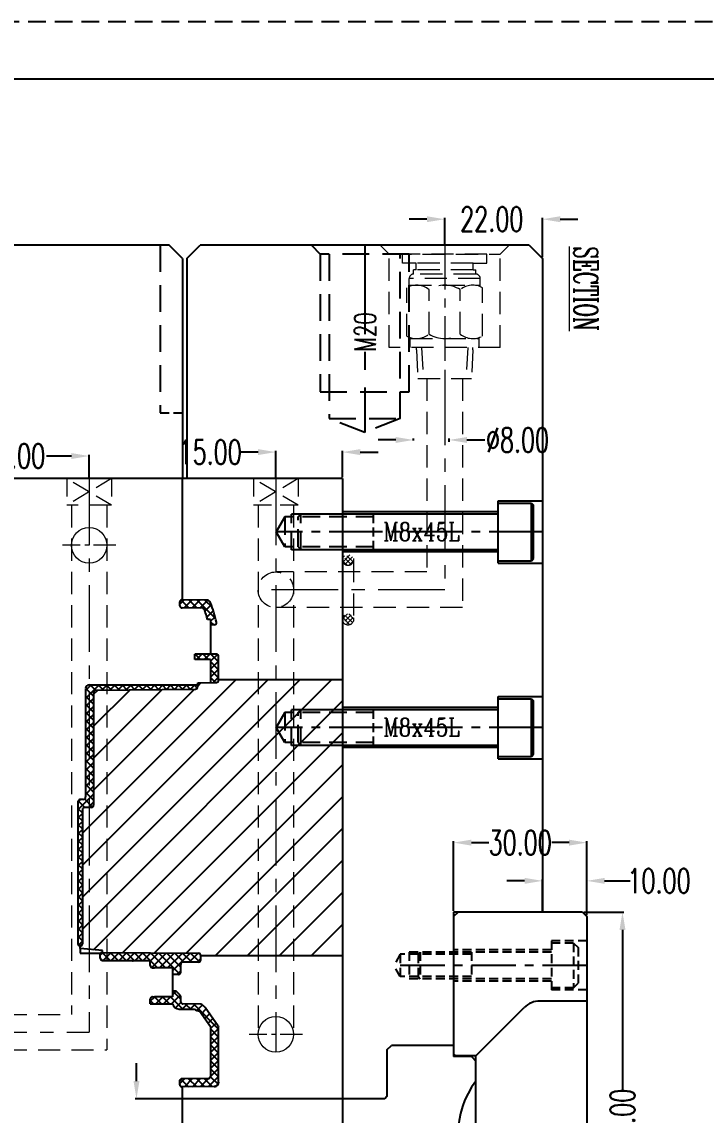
# Model space of a CAD drawing. Header units: millimetres. Extents: x 35888 to 37096, y -21952 to -21097.
# Drawn here: x 36124.8 to 36278.8, y -21343 to -21097.1 of the extents above; entities that cross this region are included whole.
import ezdxf

# ---------------------------------------------------------------- set-up
doc = ezdxf.new("R2010")
doc.units = ezdxf.units.MM
doc.header["$LTSCALE"] = 8
for name, pattern in [('CENTER', [2, 1.25, -0.25, 0.25, -0.25]), ('CENTER2', [1.125, 0.75, -0.125, 0.125, -0.125]), ('DASHED', [0.75, 0.5, -0.25]), ('HIDDEN', [0.375, 0.25, -0.125])]:
    doc.linetypes.add(name, pattern=pattern)
doc.layers.get('DEFPOINTS').update_dxf_attribs({"color": 6})
for name, color, linetype in [('A', 7, 'Continuous'), ('Cav-cor', 30, 'Continuous'), ('Layer3', 3, 'Continuous'), ('SCREW', 52, 'HIDDEN')]:
    doc.layers.add(name, color=color, linetype=linetype)
doc.layers.add('dim', color=3, linetype='Continuous', lineweight=15)
doc.layers.add('WR', color=122, linetype='HIDDEN', lineweight=18)
doc.styles.add('ROMANC', font='RomanC.ttf', dxfattribs={"width": 0.8, "height": 7})
doc.styles.get("Standard").update_dxf_attribs({"font": 'txt.shx', "width": 0.67, "bigfont": 'chineset.shx'})
doc.dimstyles.new('ISO-25', dxfattribs={"dimtxt": 5.5, "dimasz": 4, "dimexe": 0.3, "dimexo": 0.3, "dimtad": 0, "dimzin": 1, "dimdsep": 46, "dimtxsty": 'Standard', "dimcen": 0, "dimclrd": 3, "dimclre": 3, "dimclrt": 7, "dimazin": 0, "dimtfac": 1, "dimtofl": 0, "dimtmove": 0, "dimatfit": 0, "dimfxl": 0, "dimarcsym": 0})

# ---------------------------------------------------------------- blocks, each defined once
blk = doc.blocks.new('*D27216')
at = {"layer": 'DEFPOINTS', "color": 0}
for p in [(36250.96, -21297.37), (36250.96, -21397.37), (36259.97, -21397.37)]:
    blk.add_point(p, dxfattribs=at)
at = {"layer": 'dim', "color": 3, "lineweight": -2}
for p, q in [((36251.26, -21297.37), (36260.27, -21297.37)), ((36259.97, -21301.37), (36259.97, -21337.53)), ((36259.97, -21393.37), (36259.97, -21357.21)), ((36251.26, -21397.37), (36260.27, -21397.37))]:
    blk.add_line(p, q, dxfattribs=at)
at = {"layer": 'dim', "color": 3}
for points in [[(36260.64, -21301.37), (36259.3, -21301.37), (36259.97, -21297.37)], [(36259.3, -21393.37), (36260.64, -21393.37), (36259.97, -21397.37)]]:
    blk.add_solid(points, dxfattribs=at)
at = {"layer": 'dim', "color": 7, "insert": (36259.97, -21347.37), "char_height": 5.5, "attachment_point": 5, "rotation": 90}
blk.add_mtext('%%c100.00', dxfattribs=at)
blk = doc.blocks.new('*D27217')
at = {"layer": 'DEFPOINTS', "color": 0}
for p in [(36251.96, -21290.35), (36241.96, -21297.37), (36251.96, -21298.37)]:
    blk.add_point(p, dxfattribs=at)
at = {"layer": 'dim', "color": 3, "lineweight": -2}
for p, q in [((36237.96, -21290.35), (36233.96, -21290.35)), ((36241.96, -21297.07), (36241.96, -21290.05)), ((36251.96, -21298.07), (36251.96, -21290.05)), ((36255.96, -21290.35), (36261.73, -21290.35))]:
    blk.add_line(p, q, dxfattribs=at)
at = {"layer": 'dim', "color": 3}
for points in [[(36237.96, -21291.01), (36237.96, -21289.68), (36241.96, -21290.35)], [(36255.96, -21289.68), (36255.96, -21291.01), (36251.96, -21290.35)]]:
    blk.add_solid(points, dxfattribs=at)
at = {"layer": 'dim', "color": 7, "insert": (36268.19, -21290.35), "char_height": 5.5, "attachment_point": 5}
blk.add_mtext('10.00', dxfattribs=at)
blk = doc.blocks.new('*D27218')
at = {"layer": 'DEFPOINTS', "color": 0}
for p in [(36251.96, -21281.75), (36221.96, -21297.37), (36251.96, -21298.37)]:
    blk.add_point(p, dxfattribs=at)
at = {"layer": 'dim', "color": 3, "lineweight": -2}
for p, q in [((36221.96, -21297.07), (36221.96, -21281.45)), ((36225.96, -21281.75), (36229.89, -21281.75)), ((36247.96, -21281.75), (36244.04, -21281.75)), ((36251.96, -21298.07), (36251.96, -21281.45))]:
    blk.add_line(p, q, dxfattribs=at)
at = {"layer": 'dim', "color": 3}
for points in [[(36225.96, -21281.08), (36225.96, -21282.42), (36221.96, -21281.75)], [(36247.96, -21282.42), (36247.96, -21281.08), (36251.96, -21281.75)]]:
    blk.add_solid(points, dxfattribs=at)
at = {"layer": 'dim', "color": 7, "insert": (36236.96, -21281.75), "char_height": 5.5, "attachment_point": 5}
blk.add_mtext('30.00', dxfattribs=at)
blk = doc.blocks.new('*D27565')
at = {"layer": 'DEFPOINTS', "color": 0}
for p in [(36160.96, -21339.37), (36150.61, -21355.37), (36160.96, -21355.37)]:
    blk.add_point(p, dxfattribs=at)
at = {"layer": 'dim', "color": 3, "lineweight": -2}
for p, q in [((36150.61, -21335.37), (36150.61, -21331.37)), ((36160.66, -21339.37), (36150.31, -21339.37)), ((36160.66, -21355.37), (36150.31, -21355.37)), ((36150.61, -21359.37), (36150.61, -21363.37))]:
    blk.add_line(p, q, dxfattribs=at)
at = {"layer": 'dim', "color": 3}
for points in [[(36149.94, -21335.37), (36151.28, -21335.37), (36150.61, -21339.37)], [(36151.28, -21359.37), (36149.94, -21359.37), (36150.61, -21355.37)]]:
    blk.add_solid(points, dxfattribs=at)
at = {"layer": 'dim', "color": 7, "insert": (36150.61, -21371.98), "char_height": 5.5, "attachment_point": 5, "rotation": 90}
blk.add_mtext('%%c16.00', dxfattribs=at)
blk = doc.blocks.new('*X29274')
at = {"color": 0}
for p, q in [((-7.86, -0.44), (-6.25, 1.17)), ((-6.25, -1.17), (-7.86, 0.44)), ((-5.66, -0.71), (-7.4, 1.03)), ((-7.4, -1.03), (-5.66, 0.71)), ((-5.45, 0.15), (-6.54, 1.24)), ((5.45, 0.15), (6.54, 1.24)), ((5.66, -0.71), (7.4, 1.03)), ((7.4, -1.03), (5.66, 0.71)), ((7.86, -0.44), (6.25, 1.17)), ((6.25, -1.17), (7.86, 0.44)), ((-6.54, -1.24), (-5.45, -0.15)), ((6.54, -1.24), (5.45, -0.15))]:
    blk.add_line(p, q, dxfattribs=at)
blk = doc.blocks.new('*D29470')
at = {"layer": 'DEFPOINTS', "color": 0}
for p in [(36181.96, -21193.91), (36181.96, -21199.87), (36196.96, -21199.87)]:
    blk.add_point(p, dxfattribs=at)
at = {"layer": 'dim', "color": 3, "lineweight": -2}
for p, q in [((36181.96, -21199.57), (36181.96, -21193.61)), ((36196.96, -21199.57), (36196.96, -21193.61)), ((36177.96, -21193.91), (36173.96, -21193.91)), ((36200.96, -21193.91), (36204.96, -21193.91))]:
    blk.add_line(p, q, dxfattribs=at)
at = {"layer": 'dim', "color": 3}
for points in [[(36177.96, -21194.58), (36177.96, -21193.24), (36181.96, -21193.91)], [(36200.96, -21193.24), (36200.96, -21194.58), (36196.96, -21193.91)]]:
    blk.add_solid(points, dxfattribs=at)
at = {"layer": 'dim', "color": 7, "insert": (36167.2, -21193.91), "char_height": 5.5, "attachment_point": 5}
blk.add_mtext('15.00', dxfattribs=at)
blk = doc.blocks.new('*D29472')
at = {"layer": 'DEFPOINTS', "color": 0}
for p in [(36220.96, -21191.18), (36212.96, -21191.62), (36220.96, -21191.89)]:
    blk.add_point(p, dxfattribs=at)
at = {"layer": 'dim', "color": 3, "lineweight": -2}
for p, q in [((36208.96, -21191.18), (36204.96, -21191.18)), ((36212.96, -21191.32), (36212.96, -21190.88)), ((36220.96, -21191.59), (36220.96, -21190.88)), ((36224.96, -21191.18), (36228.96, -21191.18))]:
    blk.add_line(p, q, dxfattribs=at)
at = {"layer": 'dim', "color": 3}
for points in [[(36208.96, -21191.85), (36208.96, -21190.52), (36212.96, -21191.18)], [(36224.96, -21190.52), (36224.96, -21191.85), (36220.96, -21191.18)]]:
    blk.add_solid(points, dxfattribs=at)
at = {"layer": 'dim', "color": 7, "insert": (36236.35, -21191.18), "char_height": 5.5, "attachment_point": 5}
blk.add_mtext('%%c8.00', dxfattribs=at)
blk = doc.blocks.new('*D29475')
at = {"layer": 'DEFPOINTS', "color": 0}
for p in [(36241.96, -21141.53), (36219.96, -21147.37), (36241.96, -21150.37)]:
    blk.add_point(p, dxfattribs=at)
at = {"layer": 'dim', "color": 3, "lineweight": -2}
for p, q in [((36215.96, -21141.53), (36211.96, -21141.53)), ((36219.96, -21147.07), (36219.96, -21141.23)), ((36241.96, -21150.07), (36241.96, -21141.23)), ((36245.96, -21141.53), (36249.96, -21141.53))]:
    blk.add_line(p, q, dxfattribs=at)
at = {"layer": 'dim', "color": 3}
for points in [[(36215.96, -21142.2), (36215.96, -21140.86), (36219.96, -21141.53)], [(36245.96, -21140.86), (36245.96, -21142.2), (36241.96, -21141.53)]]:
    blk.add_solid(points, dxfattribs=at)
at = {"layer": 'dim', "color": 7, "insert": (36230.55, -21141.53), "char_height": 5.5, "attachment_point": 5}
blk.add_mtext('22.00', dxfattribs=at)
blk = doc.blocks.new('*D29491')
at = {"layer": 'DEFPOINTS', "color": 0}
for p in [(36139.96, -21194.79), (36105.96, -21199.87), (36139.96, -21199.87)]:
    blk.add_point(p, dxfattribs=at)
at = {"layer": 'dim', "color": 3, "lineweight": -2}
for p, q in [((36105.96, -21199.57), (36105.96, -21194.49)), ((36109.96, -21194.79), (36115.58, -21194.79)), ((36135.96, -21194.79), (36130.35, -21194.79)), ((36139.96, -21199.57), (36139.96, -21194.49))]:
    blk.add_line(p, q, dxfattribs=at)
at = {"layer": 'dim', "color": 3}
for points in [[(36109.96, -21194.13), (36109.96, -21195.46), (36105.96, -21194.79)], [(36135.96, -21195.46), (36135.96, -21194.13), (36139.96, -21194.79)]]:
    blk.add_solid(points, dxfattribs=at)
at = {"layer": 'dim', "color": 7, "insert": (36122.96, -21194.79), "char_height": 5.5, "attachment_point": 5}
blk.add_mtext('34.00', dxfattribs=at)
blk = doc.blocks.new('20160905.164151')
at = {"layer": 'WR', "linetype": 'HIDDEN', "ltscale": 2.5}
for p, q in [((-14.5, 0), (14.5, 0)), ((-12.5, -2), (-14.5, 0)), ((12.5, -2), (14.5, 0)), ((-12.5, -2), (12.5, -2)), ((-12.5, -23), (-12.5, -2)), ((9.5, -2), (-9.5, -2)), ((-9.5, -4.01), (-9.5, -2)), ((9.5, -4.01), (9.5, -2)), ((12.5, -23), (12.5, -2)), ((-6.4, -4.01), (-9.5, -4.01)), ((6.4, -4.01), (-6.4, -4.01)), ((-6.4, -5.51), (-6.4, -4.01)), ((6.4, -5.51), (6.4, -4.01)), ((6.4, -4.01), (9.5, -4.01)), ((-6.4, -5.51), (-7, -5.51)), ((-7, -6.51), (-7, -5.51)), ((-6.4, -5.51), (-7, -5.51)), ((7, -6.51), (-7, -6.51)), ((6.4, -5.51), (-6.4, -5.51)), ((6.4, -5.51), (7, -5.51)), ((6.4, -5.51), (7, -5.51)), ((7, -6.51), (7, -5.51)), ((-8.5, -20.43), (-8.5, -9.57)), ((8, -7.51), (-8, -7.51)), ((-8, -9.33), (-8, -7.51)), ((-8, -9), (8, -9)), ((8, -9.33), (8, -7.51)), ((8.5, -20.43), (8.5, -9.57)), ((-3.5, -20.01), (-3.5, -9.99)), ((3.5, -20.01), (3.5, -9.99)), ((-7.75, -23), (-7.75, -20.77)), ((-7.75, -21), (7.75, -21)), ((7.75, -23), (7.75, -20.77)), ((12.5, -23), (-12.5, -23)), ((-6.35, -23.56), (-6.35, -23)), ((-6.35, -23.56), (-6.01, -30)), ((-5.19, -23), (-4.82, -30)), ((5.19, -23), (4.82, -30)), ((6.35, -23.56), (6.01, -30)), ((6.35, -23.56), (6.35, -23)), ((-6.01, -30), (6.01, -30))]:
    blk.add_line(p, q, dxfattribs=at)
at = {"layer": 'WR', "linetype": 'CENTER'}
blk.add_line((0, 0), (0, -30), dxfattribs=at)
at = {"layer": 'WR', "linetype": 'HIDDEN', "ltscale": 2.5}
for centre, radius, start, end in [((-7, -7.51), 1, 90, 180), ((7, -7.51), 1, 0, 90), ((-6.32, -13.47), 4.47, 50.9817, 119.248), ((0, -15.66), 6.66, 58.3016, 121.6984), ((6.32, -13.47), 4.47, 60.752, 129.0183), ((-6.32, -16.53), 4.47, 240.752, 309.0183), ((0, -14.34), 6.66, 238.3016, 301.6984), ((6.32, -16.53), 4.47, 230.9817, 299.248)]:
    blk.add_arc(centre, radius, start, end, dxfattribs=at)

msp = doc.modelspace()

# ---------------------------------------------------------------- linework, layer by layer
at = {"linetype": 'Continuous'}
for p, q in [((36157.965, -21147.37), (36053.965, -21147.37)), ((36160.965, -21150.37), (36157.965, -21147.37)), ((36161.965, -21150.37), (36164.965, -21147.37)), ((36238.965, -21147.37), (36164.965, -21147.37)), ((36238.965, -21147.37), (36241.965, -21150.37)), ((36160.965, -21150.37), (36160.965, -21199.87)), ((36161.965, -21150.37), (36161.965, -21199.87)), ((36241.965, -21150.37), (36241.965, -21297.37)), ((36231.965, -21218.87), (36231.965, -21204.87)), ((36231.965, -21204.87), (36241.965, -21204.87)), ((36231.965, -21207.37), (36196.965, -21207.37)), ((36231.965, -21216.37), (36196.965, -21216.37)), ((36231.965, -21218.87), (36241.965, -21218.87)), ((36231.965, -21262.87), (36231.965, -21248.87)), ((36231.965, -21248.87), (36241.965, -21248.87)), ((36231.965, -21251.37), (36196.965, -21251.37)), ((36231.965, -21260.37), (36196.965, -21260.37)), ((36231.965, -21262.87), (36241.965, -21262.87)), ((36250.965, -21297.37), (36221.965, -21297.37)), ((36222.965, -21297.37), (36221.965, -21298.37)), ((36250.965, -21297.37), (36251.965, -21298.37)), ((36251.965, -21298.37), (36251.965, -21396.37)), ((36226.965, -21329.72), (36237.85, -21318.834)), ((36251.965, -21317.37), (36241.386, -21317.37)), ((36221.965, -21327.37), (36207.965, -21327.37)), ((36225.965, -21329.87), (36221.965, -21329.87)), ((36226.965, -21329.72), (36222.465, -21329.72)), ((36225.965, -21329.87), (36226.965, -21330.87)), ((36226.965, -21365.02), (36226.965, -21329.72)), ((36206.465, -21339.37), (36160.965, -21339.37))]:
    msp.add_line(p, q, dxfattribs=at)
at = {"color": 8, "linetype": 'HIDDEN', "ltscale": 3}
for p, q in [((36155.965, -21147.37), (36155.965, -21185.086)), ((36213.965, -21147.37), (36189.965, -21147.37)), ((36189.965, -21147.37), (36191.965, -21149.37)), ((36191.965, -21149.37), (36191.965, -21180.37)), ((36211.965, -21149.37), (36191.965, -21149.37)), ((36193.965, -21149.37), (36193.965, -21186.37)), ((36209.965, -21186.37), (36209.965, -21149.37)), ((36211.965, -21180.37), (36211.965, -21149.37)), ((36191.965, -21180.37), (36211.965, -21180.37)), ((36193.965, -21186.37), (36209.965, -21186.37)), ((36201.965, -21189.466), (36193.965, -21186.37)), ((36209.965, -21186.37), (36201.965, -21189.466))]:
    msp.add_line(p, q, dxfattribs=at)
at = {"color": 8, "linetype": 'CENTER', "ltscale": 2}
msp.add_line((36201.965, -21147.37), (36201.965, -21189.466), dxfattribs=at)
at = {"color": 8, "linetype": 'HIDDEN'}
msp.add_line((36155.965, -21185.086), (36160.965, -21185.086), dxfattribs=at)
for p, q in [((36221.965, -21297.37), (36221.965, -21329.87)), ((36206.965, -21328.37), (36207.965, -21327.37)), ((36206.965, -21328.37), (36206.965, -21338.87)), ((36222.465, -21329.72), (36221.965, -21329.22)), ((36206.965, -21338.87), (36206.465, -21339.37))]:
    msp.add_line(p, q)
at = {"linetype": 'HIDDEN'}
for p, q in [((36251.965, -21303.87), (36243.965, -21303.87)), ((36243.965, -21305.87), (36221.965, -21305.87)), ((36243.965, -21312.87), (36221.965, -21312.87)), ((36251.965, -21314.87), (36243.965, -21314.87))]:
    msp.add_line(p, q, dxfattribs=at)
at = {"linetype": 'Continuous'}
for centre, radius, start, end in [((36241.386, -21322.37), 5, 90, 135), ((36242.965, -21347.37), 20, 143.1301, 216.8699)]:
    msp.add_arc(centre, radius, start, end, dxfattribs=at)
at = {"layer": 'A', "linetype": 'DASHED'}
msp.add_line((37096.229, -21097.142), (35887.848, -21097.142), dxfattribs=at)
at = {"layer": 'A'}
msp.add_line((37083.322, -21110.049), (35900.755, -21110.049), dxfattribs=at)
at = {"layer": 'Cav-cor', "color": 1}
for p, q in [((36196.965, -21199.87), (36105.965, -21199.87)), ((36160.965, -21227.135), (36160.965, -21199.87)), ((36196.965, -21199.87), (36196.965, -21494.87)), ((36160.362, -21228.131), (36161.354, -21227.138)), ((36160.362, -21227.637), (36160.43, -21227.384)), ((36160.362, -21228.441), (36160.362, -21227.637)), ((36160.571, -21227.229), (36160.458, -21227.34)), ((36160.712, -21227.158), (36160.571, -21227.229)), ((36160.633, -21227.197), (36162.392, -21228.957)), ((36160.868, -21227.134), (36160.712, -21227.158)), ((36166.34, -21227.182), (36160.868, -21227.134)), ((36161.341, -21228.948), (36163.135, -21227.154)), ((36162.379, -21227.147), (36164.204, -21228.973)), ((36163.122, -21228.963), (36164.916, -21227.169)), ((36164.191, -21227.163), (36168.386, -21231.359)), ((36164.902, -21228.979), (36166.643, -21227.238)), ((36166.003, -21227.179), (36167.611, -21228.787)), ((36167.261, -21227.806), (36167.147, -21227.6)), ((36160.428, -21228.691), (36160.362, -21228.441)), ((36160.61, -21228.875), (36160.428, -21228.691)), ((36160.86, -21228.943), (36160.61, -21228.875)), ((36165.438, -21228.983), (36160.86, -21228.943)), ((36165.438, -21228.983), (36165.588, -21229.008)), ((36165.634, -21229.025), (36165.438, -21228.983)), ((36165.588, -21229.008), (36165.723, -21229.076)), ((36165.798, -21229.14), (36165.634, -21229.025)), ((36165.723, -21229.076), (36165.832, -21229.181)), ((36165.905, -21229.313), (36165.798, -21229.14)), ((36165.832, -21229.181), (36165.905, -21229.313)), ((36166.021, -21229.657), (36167.421, -21228.256)), ((36166.448, -21231.026), (36167.894, -21229.58)), ((36166.521, -21231.29), (36166.826, -21231.595)), ((36167.296, -21231.595), (36166.606, -21231.595)), ((36167.296, -21231.973), (36168.289, -21230.98)), ((36167.296, -21231.595), (36167.296, -21239.333)), ((36167.296, -21232.064), (36167.999, -21232.767)), ((36168.104, -21232.766), (36167.296, -21232.773)), ((36168.412, -21232.654), (36168.459, -21232.606)), ((36163.779, -21240.56), (36163.779, -21239.333)), ((36168.603, -21239.333), (36163.779, -21239.333)), ((36163.788, -21239.333), (36165.026, -21240.571)), ((36164.095, -21240.563), (36165.324, -21239.333)), ((36165.584, -21239.333), (36166.838, -21240.587)), ((36165.875, -21240.578), (36167.12, -21239.333)), ((36167.296, -21240.953), (36168.845, -21239.405)), ((36167.381, -21239.333), (36169.105, -21241.058)), ((36169.105, -21245.221), (36169.105, -21239.836)), ((36167.296, -21240.591), (36163.779, -21240.56)), ((36167.296, -21240.591), (36167.296, -21245.746)), ((36167.296, -21242.749), (36169.105, -21240.94)), ((36167.296, -21241.045), (36169.105, -21242.854)), ((36167.296, -21244.546), (36169.105, -21242.737)), ((36167.296, -21242.841), (36169.105, -21244.65)), ((36138.453, -21279.633), (36172.965, -21245.121)), ((36138.453, -21286.817), (36180.149, -21245.121)), ((36138.453, -21294.001), (36187.333, -21245.121)), ((36138.453, -21301.186), (36194.517, -21245.121)), ((36167.296, -21244.637), (36168.387, -21245.727)), ((36167.902, -21245.736), (36169.105, -21244.533)), ((36196.965, -21245.121), (36169.105, -21245.121)), ((36139.156, -21247.541), (36140.409, -21246.287)), ((36139.156, -21249.337), (36142.205, -21246.287)), ((36139.156, -21247.134), (36139.156, -21271.441)), ((36139.161, -21247.034), (36140.965, -21248.839)), ((36139.961, -21246.287), (36164.382, -21246.287)), ((36140.21, -21246.287), (36141.37, -21247.448)), ((36140.965, -21269.936), (36163.667, -21247.235)), ((36140.965, -21262.752), (36156.419, -21247.298)), ((36140.965, -21255.568), (36149.172, -21247.361)), ((36140.965, -21248.384), (36141.924, -21247.424)), ((36141.463, -21247.428), (36163.883, -21247.233)), ((36142.006, -21246.287), (36143.132, -21247.414)), ((36142.873, -21247.416), (36144.001, -21246.287)), ((36143.802, -21246.287), (36144.913, -21247.398)), ((36144.685, -21247.4), (36145.798, -21246.287)), ((36145.598, -21246.287), (36146.693, -21247.383)), ((36146.497, -21247.385), (36147.594, -21246.287)), ((36147.394, -21246.287), (36148.474, -21247.367)), ((36148.308, -21247.369), (36149.39, -21246.287)), ((36149.19, -21246.287), (36150.254, -21247.352)), ((36150.12, -21247.353), (36151.186, -21246.287)), ((36150.986, -21246.287), (36152.035, -21247.336)), ((36151.932, -21247.337), (36152.982, -21246.287)), ((36152.782, -21246.287), (36153.816, -21247.321)), ((36153.744, -21247.321), (36154.778, -21246.287)), ((36154.578, -21246.287), (36155.596, -21247.305)), ((36155.556, -21247.305), (36156.574, -21246.287)), ((36156.374, -21246.287), (36157.377, -21247.29)), ((36157.368, -21247.29), (36158.37, -21246.287)), ((36158.17, -21246.287), (36159.157, -21247.274)), ((36159.18, -21247.274), (36160.166, -21246.287)), ((36159.967, -21246.287), (36160.938, -21247.258)), ((36160.991, -21247.258), (36161.962, -21246.287)), ((36161.763, -21246.287), (36162.718, -21247.243)), ((36162.803, -21247.242), (36163.758, -21246.287)), ((36163.559, -21246.287), (36164.283, -21247.012)), ((36164.382, -21245.797), (36168.611, -21245.723)), ((36164.382, -21246.52), (36165.117, -21245.784)), ((36164.382, -21246.73), (36164.382, -21245.797)), ((36139.156, -21248.826), (36140.965, -21250.635)), ((36139.156, -21251.133), (36140.965, -21249.324)), ((36140.965, -21247.931), (36140.965, -21273.317)), ((36140.973, -21305.849), (36196.965, -21249.858)), ((36139.156, -21250.622), (36140.965, -21252.431)), ((36139.156, -21252.929), (36140.965, -21251.12)), ((36139.156, -21252.418), (36140.965, -21254.227)), ((36139.156, -21254.725), (36140.965, -21252.916)), ((36139.156, -21254.214), (36140.965, -21256.023)), ((36139.156, -21256.521), (36140.965, -21254.712)), ((36139.156, -21256.01), (36140.965, -21257.819)), ((36139.156, -21258.317), (36140.965, -21256.508)), ((36147.542, -21306.465), (36196.965, -21257.042)), ((36139.156, -21257.806), (36140.965, -21259.615)), ((36139.156, -21260.113), (36140.965, -21258.304)), ((36139.156, -21259.602), (36140.965, -21261.411)), ((36139.156, -21261.909), (36140.965, -21260.1)), ((36139.156, -21261.398), (36140.965, -21263.207)), ((36139.156, -21263.705), (36140.965, -21261.896)), ((36139.156, -21263.194), (36140.965, -21265.003)), ((36139.156, -21265.501), (36140.965, -21263.692)), ((36139.156, -21264.99), (36140.965, -21266.799)), ((36154.664, -21306.527), (36196.965, -21264.226)), ((36139.156, -21267.297), (36140.965, -21265.488)), ((36139.156, -21266.786), (36140.965, -21268.595)), ((36139.156, -21269.093), (36140.965, -21267.284)), ((36139.156, -21268.582), (36140.965, -21270.391)), ((36139.156, -21270.889), (36140.965, -21269.08)), ((36137.448, -21274.394), (36140.965, -21270.877)), ((36137.448, -21272.598), (36137.985, -21272.061)), ((36137.518, -21272.332), (36139.03, -21273.845)), ((36138.564, -21272.044), (36138.125, -21272.051)), ((36138.901, -21271.919), (36140.72, -21273.738)), ((36139.156, -21270.378), (36140.965, -21272.187)), ((36161.786, -21306.589), (36196.965, -21271.41)), ((36137.448, -21272.574), (36137.448, -21304.607)), ((36137.448, -21274.058), (36138.453, -21275.063)), ((36138.453, -21274.349), (36138.453, -21304.515)), ((36140.471, -21273.82), (36138.946, -21273.846)), ((36139.806, -21273.831), (36140.965, -21272.673)), ((36137.448, -21276.19), (36138.453, -21275.185)), ((36137.448, -21275.854), (36138.453, -21276.859)), ((36137.448, -21277.986), (36138.453, -21276.981)), ((36137.448, -21277.65), (36138.453, -21278.655)), ((36137.448, -21279.782), (36138.453, -21278.777)), ((36137.448, -21279.446), (36138.453, -21280.451)), ((36168.343, -21307.216), (36196.965, -21278.595)), ((36137.448, -21281.578), (36138.453, -21280.573)), ((36137.448, -21281.242), (36138.453, -21282.247)), ((36137.448, -21283.374), (36138.453, -21282.369)), ((36137.448, -21283.038), (36138.453, -21284.043)), ((36137.448, -21285.17), (36138.453, -21284.165)), ((36137.448, -21284.834), (36138.453, -21285.839)), ((36137.448, -21286.966), (36138.453, -21285.961)), ((36137.448, -21286.63), (36138.453, -21287.635)), ((36175.527, -21307.216), (36196.965, -21285.779)), ((36137.448, -21288.762), (36138.453, -21287.757)), ((36137.448, -21288.426), (36138.453, -21289.431)), ((36137.448, -21290.558), (36138.453, -21289.553)), ((36137.448, -21290.222), (36138.453, -21291.227)), ((36137.448, -21292.355), (36138.453, -21291.35)), ((36137.448, -21292.018), (36138.453, -21293.023)), ((36137.448, -21294.151), (36138.453, -21293.146)), ((36137.448, -21293.814), (36138.453, -21294.819)), ((36182.712, -21307.216), (36196.965, -21292.963)), ((36137.448, -21295.947), (36138.453, -21294.942)), ((36137.448, -21295.611), (36138.453, -21296.616)), ((36137.448, -21297.743), (36138.453, -21296.738)), ((36137.448, -21297.407), (36138.453, -21298.412)), ((36137.448, -21299.539), (36138.453, -21298.534)), ((36137.448, -21299.203), (36138.453, -21300.208)), ((36137.448, -21301.335), (36138.453, -21300.33)), ((36137.448, -21300.999), (36138.453, -21302.004)), ((36189.896, -21307.216), (36196.965, -21300.147)), ((36137.448, -21303.131), (36138.453, -21302.126)), ((36137.448, -21302.795), (36138.453, -21303.8)), ((36137.531, -21304.843), (36138.453, -21303.922)), ((36137.448, -21304.591), (36137.869, -21305.013)), ((36137.906, -21305.016), (36137.814, -21305.008)), ((36137.906, -21304.65), (36137.906, -21305.016)), ((36137.906, -21305.581), (36137.906, -21305.016)), ((36137.906, -21305.581), (36137.906, -21306.59)), ((36142.979, -21306.025), (36137.906, -21305.581)), ((36137.906, -21306.59), (36142.979, -21306.59)), ((36142.473, -21307.086), (36143.132, -21306.426)), ((36142.891, -21306.442), (36144.698, -21308.249)), ((36142.979, -21306.425), (36142.979, -21306.025)), ((36142.979, -21306.59), (36142.979, -21306.425)), ((36142.979, -21306.425), (36164.587, -21306.613)), ((36143.12, -21308.235), (36144.913, -21306.442)), ((36144.685, -21306.44), (36146.51, -21308.265)), ((36144.9, -21308.251), (36146.693, -21306.457)), ((36146.497, -21306.456), (36148.322, -21308.281)), ((36146.681, -21308.266), (36148.474, -21306.473)), ((36148.308, -21306.471), (36150.149, -21308.312)), ((36148.461, -21308.282), (36150.254, -21306.488)), ((36150.12, -21306.487), (36151.961, -21308.328)), ((36150.226, -21308.313), (36152.035, -21306.504)), ((36151.932, -21306.503), (36155.33, -21309.901)), ((36152.007, -21308.328), (36153.816, -21306.519)), ((36153.729, -21308.402), (36155.596, -21306.535)), ((36153.744, -21306.519), (36157.126, -21309.901)), ((36154.074, -21309.853), (36157.377, -21306.551)), ((36155.556, -21306.535), (36160.356, -21311.334)), ((36155.822, -21309.901), (36159.157, -21306.566)), ((36157.368, -21306.55), (36160.563, -21309.745)), ((36157.618, -21309.901), (36160.938, -21306.582)), ((36158.754, -21310.562), (36162.718, -21306.597)), ((36159.18, -21306.566), (36161.241, -21308.628)), ((36160.991, -21306.582), (36163.037, -21308.628)), ((36162.483, -21308.628), (36164.499, -21306.613)), ((36162.803, -21306.598), (36164.787, -21308.581)), ((36164.622, -21306.621), (36165.077, -21307.076)), ((36142.473, -21307.731), (36142.473, -21306.927)), ((36142.494, -21307.841), (36142.865, -21308.212)), ((36142.971, -21308.234), (36149.639, -21308.292)), ((36153.729, -21308.343), (36149.896, -21308.31)), ((36153.729, -21309.382), (36153.729, -21308.343)), ((36160.563, -21310.939), (36160.563, -21309.13)), ((36164.583, -21308.628), (36161.065, -21308.628)), ((36164.28, -21308.628), (36165.085, -21307.822)), ((36165.085, -21308.125), (36165.085, -21307.116)), ((36196.965, -21307.216), (36165.085, -21307.216)), ((36154.231, -21309.884), (36154.666, -21309.884)), ((36154.696, -21309.901), (36154.666, -21309.884)), ((36158.754, -21309.901), (36154.696, -21309.901)), ((36158.754, -21309.901), (36158.754, -21316.4)), ((36160.06, -21311.442), (36158.754, -21311.442)), ((36159.669, -21311.442), (36160.563, -21310.549)), ((36153.729, -21317.383), (36154.712, -21316.4)), ((36154.231, -21316.417), (36154.666, -21316.417)), ((36154.661, -21316.417), (36156.219, -21317.974)), ((36154.696, -21316.4), (36154.666, -21316.417)), ((36158.754, -21316.4), (36154.696, -21316.4)), ((36154.933, -21317.974), (36156.508, -21316.4)), ((36156.441, -21316.4), (36158.015, -21317.974)), ((36156.729, -21317.974), (36158.304, -21316.4)), ((36158.237, -21316.4), (36161.017, -21319.18)), ((36158.525, -21317.974), (36160.444, -21316.055)), ((36158.754, -21315.95), (36159.543, -21315.16)), ((36159.558, -21315.16), (36158.754, -21315.16)), ((36158.793, -21315.16), (36160.563, -21316.929)), ((36160.415, -21316.018), (36159.558, -21315.16)), ((36160.563, -21317.532), (36160.563, -21316.373)), ((36153.729, -21317.974), (36153.729, -21316.919)), ((36153.729, -21317.28), (36154.423, -21317.974)), ((36153.729, -21317.974), (36158.754, -21317.974)), ((36159.38, -21318.915), (36160.595, -21317.7)), ((36160.911, -21319.18), (36162.04, -21318.052)), ((36165.085, -21318.105), (36161.056, -21318.035)), ((36161.679, -21318.046), (36162.813, -21319.18)), ((36162.707, -21319.18), (36163.805, -21318.083)), ((36163.507, -21318.078), (36169.105, -21323.676)), ((36164.183, -21319.5), (36165.435, -21318.249)), ((36165.542, -21318.316), (36166.163, -21318.938)), ((36169.014, -21323.02), (36166.073, -21318.809)), ((36160.231, -21319.18), (36163.701, -21319.18)), ((36164.757, -21319.638), (36164.814, -21319.639)), ((36167.296, -21323.193), (36164.814, -21319.639)), ((36165.236, -21320.243), (36166.319, -21319.161)), ((36165.975, -21321.301), (36167.057, -21320.218)), ((36166.713, -21322.358), (36167.796, -21321.276)), ((36167.296, -21323.572), (36168.535, -21322.333)), ((36167.296, -21323.193), (36167.296, -21334.298)), ((36167.296, -21325.368), (36169.105, -21323.559)), ((36167.296, -21323.663), (36169.105, -21325.472)), ((36169.014, -21323.02), (36169.082, -21323.159)), ((36169.105, -21323.308), (36169.082, -21323.157)), ((36169.105, -21335.593), (36169.105, -21323.308)), ((36167.296, -21327.164), (36169.105, -21325.355)), ((36167.296, -21325.459), (36169.105, -21327.268)), ((36167.296, -21328.96), (36169.105, -21327.151)), ((36167.296, -21327.255), (36169.105, -21329.064)), ((36167.296, -21330.756), (36169.105, -21328.947)), ((36167.296, -21329.051), (36169.105, -21330.86)), ((36167.296, -21332.552), (36169.105, -21330.743)), ((36167.296, -21330.847), (36169.105, -21332.656)), ((36167.284, -21334.36), (36169.105, -21332.539)), ((36167.296, -21332.643), (36169.105, -21334.452)), ((36160.362, -21335.894), (36161.408, -21334.848)), ((36160.362, -21335.355), (36160.428, -21335.105)), ((36160.399, -21335.164), (36160.362, -21335.355)), ((36160.362, -21336.159), (36160.362, -21335.355)), ((36160.362, -21336.159), (36160.386, -21336.315)), ((36160.43, -21336.412), (36160.362, -21336.159)), ((36160.428, -21335.105), (36160.61, -21334.921)), ((36160.606, -21334.934), (36162.322, -21336.649)), ((36160.61, -21334.921), (36160.86, -21334.852)), ((36166.798, -21334.801), (36160.86, -21334.852)), ((36161.395, -21336.657), (36163.22, -21334.832)), ((36162.308, -21334.84), (36164.102, -21336.633)), ((36163.207, -21336.641), (36165.032, -21334.816)), ((36164.089, -21334.824), (36165.883, -21336.618)), ((36165.019, -21336.625), (36166.856, -21334.789)), ((36165.869, -21334.809), (36167.663, -21336.602)), ((36166.798, -21334.8), (36167.047, -21334.732)), ((36166.988, -21334.761), (36166.798, -21334.8)), ((36166.831, -21336.61), (36169.105, -21334.335)), ((36167.15, -21334.652), (36166.988, -21334.761)), ((36167.047, -21334.732), (36167.229, -21334.548)), ((36167.229, -21334.548), (36167.296, -21334.298)), ((36167.273, -21334.416), (36168.959, -21336.103)), ((36169.105, -21335.593), (36169.03, -21335.974)), ((36160.615, -21336.596), (36160.43, -21336.412)), ((36160.868, -21336.661), (36160.615, -21336.596)), ((36168.109, -21336.598), (36160.868, -21336.662)), ((36160.965, -21370.387), (36160.965, -21336.661)), ((36168.109, -21336.598), (36168.331, -21336.572))]:
    msp.add_line(p, q, dxfattribs=at)
for points in [[(36160.458, -21227.34), (36160.386, -21227.481), (36160.362, -21227.637)], [(36160.43, -21227.384), (36160.615, -21227.2), (36160.868, -21227.134)], [(36166.34, -21227.182), (36166.723, -21227.261), (36167.047, -21227.482), (36167.261, -21227.806)], [(36166.793, -21227.295), (36166.573, -21227.212), (36166.34, -21227.182)], [(36167.147, -21227.6), (36166.988, -21227.427), (36166.793, -21227.295)], [(36160.362, -21228.441), (36160.399, -21228.632), (36160.507, -21228.795), (36160.669, -21228.904), (36160.86, -21228.943)], [(36160.386, -21336.315), (36160.458, -21336.455), (36160.571, -21336.567)], [(36160.86, -21334.852), (36160.669, -21334.892), (36160.507, -21335.001), (36160.399, -21335.164)], [(36167.296, -21334.298), (36167.258, -21334.489), (36167.15, -21334.652)], [(36169.03, -21335.974), (36168.813, -21336.301), (36168.489, -21336.52), (36168.109, -21336.598)], [(36168.731, -21336.376), (36168.888, -21336.217), (36169.007, -21336.027)], [(36169.007, -21336.027), (36169.08, -21335.815), (36169.105, -21335.593)], [(36160.571, -21336.567), (36160.712, -21336.638), (36160.868, -21336.661)], [(36168.331, -21336.572), (36168.542, -21336.496), (36168.731, -21336.376)]]:
    msp.add_lwpolyline(points, dxfattribs=at)
for centre, radius, start, end in [((36144.396, -21237.172), 24.709, 11.69929, 22.2756), ((36144.396, -21237.172), 22.9, 14.09735, 20.07064), ((36168.1, -21232.264), 0.502, 270.5, 11.69929), ((36168.603, -21239.836), 0.502, 0, 90), ((36168.603, -21245.221), 0.502, 271, 0), ((36140.664, -21247.134), 1.508, 176.54123, 180), ((36139.961, -21247.091), 0.804, 90, 176.54123), ((36141.468, -21247.931), 0.502, 90.5, 180), ((36163.879, -21246.73), 0.502, 270.5, 0), ((36137.95, -21272.574), 0.502, 101.53696, 180), ((36138.151, -21273.558), 1.508, 91, 101.53696), ((36138.553, -21271.441), 0.603, 271, 0), ((36138.955, -21274.349), 0.502, 91, 180), ((36140.463, -21273.317), 0.502, 271, 0), ((36137.85, -21304.607), 0.402, 180, 265), ((36137.95, -21304.515), 0.502, 265, 0), ((36142.975, -21306.927), 0.502, 89.5, 180), ((36164.583, -21307.116), 0.502, 0, 89.5), ((36142.975, -21307.731), 0.502, 180, 269.5), ((36149.634, -21308.895), 0.603, 82.5031, 89.5), ((36149.91, -21306.803), 1.508, 262.5031, 269.5), ((36161.065, -21309.13), 0.502, 90, 180), ((36164.583, -21308.125), 0.502, 270, 0), ((36154.231, -21309.382), 0.502, 180, 270), ((36160.06, -21310.939), 0.502, 270, 0), ((36154.231, -21316.919), 0.502, 90, 180), ((36160.06, -21316.373), 0.502, 0, 45), ((36160.231, -21317.673), 1.508, 191.53696, 270), ((36161.065, -21317.532), 0.502, 180, 269), ((36164.59, -21319.845), 1.809, 34.93377, 74.12469), ((36164.784, -21318.131), 1.508, 224.09984, 269)]:
    msp.add_arc(centre, radius, start, end, dxfattribs=at)
at = {"layer": 'SCREW', "linetype": 'Continuous'}
for p, q in [((36231.965, -21205.37), (36239.465, -21205.37)), ((36239.465, -21205.37), (36239.965, -21205.87)), ((36239.465, -21218.37), (36239.465, -21205.37)), ((36239.965, -21217.87), (36239.965, -21205.87)), ((36231.965, -21207.87), (36185.465, -21207.87)), ((36231.965, -21215.87), (36185.465, -21215.87)), ((36239.465, -21218.37), (36239.965, -21217.87)), ((36231.965, -21218.37), (36239.465, -21218.37)), ((36231.965, -21249.37), (36239.465, -21249.37)), ((36239.465, -21249.37), (36239.965, -21249.87)), ((36239.465, -21262.37), (36239.465, -21249.37)), ((36239.965, -21261.87), (36239.965, -21249.87)), ((36231.965, -21251.87), (36185.465, -21251.87)), ((36231.965, -21259.87), (36185.465, -21259.87)), ((36231.965, -21262.37), (36239.465, -21262.37)), ((36239.465, -21262.37), (36239.965, -21261.87)), ((36248.965, -21304.37), (36249.965, -21305.37))]:
    msp.add_line(p, q, dxfattribs=at)
at = {"layer": 'SCREW', "ltscale": 2}
for p, q in [((36183.965, -21208.495), (36182.016, -21211.87)), ((36203.965, -21208.495), (36183.965, -21208.495)), ((36183.965, -21208.495), (36183.965, -21215.245)), ((36185.465, -21215.87), (36185.465, -21207.87)), ((36186.965, -21208.495), (36187.59, -21207.87)), ((36186.965, -21215.245), (36186.965, -21208.495)), ((36187.59, -21215.87), (36187.59, -21207.87)), ((36183.965, -21215.245), (36182.016, -21211.87)), ((36203.965, -21215.245), (36183.965, -21215.245)), ((36186.965, -21215.245), (36187.59, -21215.87)), ((36183.965, -21252.495), (36182.016, -21255.87)), ((36203.965, -21252.495), (36183.965, -21252.495)), ((36183.965, -21252.495), (36183.965, -21259.245)), ((36185.465, -21259.87), (36185.465, -21251.87)), ((36186.965, -21252.495), (36187.59, -21251.87)), ((36186.965, -21259.245), (36186.965, -21252.495)), ((36187.59, -21259.87), (36187.59, -21251.87)), ((36183.965, -21259.245), (36182.016, -21255.87)), ((36203.965, -21259.245), (36183.965, -21259.245)), ((36186.965, -21259.245), (36187.59, -21259.87))]:
    msp.add_line(p, q, dxfattribs=at)
at = {"layer": 'SCREW'}
for p, q in [((36203.965, -21215.87), (36203.965, -21207.87)), ((36203.965, -21259.87), (36203.965, -21251.87)), ((36243.965, -21303.87), (36243.965, -21314.87)), ((36248.965, -21304.37), (36243.965, -21304.37)), ((36248.965, -21304.37), (36248.965, -21314.37)), ((36243.965, -21306.37), (36211.965, -21306.37)), ((36211.965, -21306.37), (36211.965, -21312.37)), ((36213.965, -21306.87), (36214.465, -21306.37)), ((36214.465, -21306.37), (36214.465, -21312.37)), ((36225.965, -21306.37), (36225.965, -21312.37)), ((36249.965, -21305.37), (36249.965, -21313.37)), ((36209.965, -21306.87), (36208.521, -21309.37)), ((36225.965, -21306.87), (36209.965, -21306.87)), ((36209.965, -21306.87), (36209.965, -21311.87)), ((36213.965, -21306.87), (36213.965, -21311.87)), ((36209.965, -21311.87), (36208.521, -21309.37)), ((36225.965, -21311.87), (36209.965, -21311.87)), ((36243.965, -21312.37), (36211.965, -21312.37)), ((36213.965, -21311.87), (36214.465, -21312.37)), ((36248.965, -21314.37), (36249.965, -21313.37)), ((36248.965, -21314.37), (36243.965, -21314.37))]:
    msp.add_line(p, q, dxfattribs=at)
at = {"layer": 'SCREW', "linetype": 'CENTER2', "ltscale": 2}
for p, q in [((36241.965, -21211.87), (36182.016, -21211.87)), ((36241.965, -21255.87), (36182.016, -21255.87))]:
    msp.add_line(p, q, dxfattribs=at)
at = {"layer": 'SCREW', "linetype": 'CENTER'}
msp.add_line((36251.965, -21309.37), (36208.521, -21309.37), dxfattribs=at)
at = {"layer": 'WR', "linetype": 'HIDDEN', "ltscale": 2.5}
for p, q in [((36215.965, -21177.37), (36215.965, -21220.87)), ((36223.965, -21177.37), (36223.965, -21228.87)), ((36144.965, -21205.87), (36134.964, -21205.87)), ((36135.965, -21205.87), (36135.965, -21320.37)), ((36143.965, -21205.87), (36143.965, -21328.37)), ((36177.965, -21205.87), (36177.965, -21324.87)), ((36185.965, -21205.87), (36185.965, -21324.87)), ((36196.965, -21218.18), (36196.965, -21231.56)), ((36199.465, -21218.18), (36199.465, -21231.56)), ((36215.965, -21220.87), (36181.965, -21220.87)), ((36223.965, -21228.87), (36181.965, -21228.87)), ((36090.965, -21320.37), (36135.965, -21320.37)), ((36090.965, -21328.37), (36143.965, -21328.37))]:
    msp.add_line(p, q, dxfattribs=at)
at = {"layer": 'WR', "linetype": 'CENTER', "ltscale": 1.5}
for p, q in [((36219.965, -21177.37), (36219.965, -21224.87)), ((36139.965, -21199.87), (36139.965, -21324.37)), ((36181.965, -21199.87), (36181.965, -21328.87)), ((36219.965, -21224.87), (36177.965, -21224.87)), ((36086.965, -21324.37), (36139.965, -21324.37))]:
    msp.add_line(p, q, dxfattribs=at)
at = {"layer": 'WR', "linetype": 'HIDDEN', "ltscale": 2}
for p, q in [((36144.965, -21205.87), (36134.964, -21199.87)), ((36144.965, -21199.87), (36134.964, -21205.87)), ((36134.964, -21199.87), (36134.964, -21205.87)), ((36144.965, -21199.87), (36134.964, -21199.87)), ((36144.965, -21199.87), (36144.965, -21205.87)), ((36186.965, -21205.87), (36176.964, -21199.87)), ((36186.965, -21199.87), (36176.964, -21205.87)), ((36176.964, -21199.87), (36176.964, -21205.87)), ((36186.965, -21199.87), (36176.964, -21199.87)), ((36186.965, -21199.87), (36186.965, -21205.87)), ((36186.965, -21205.87), (36176.964, -21205.87))]:
    msp.add_line(p, q, dxfattribs=at)
at = {"layer": 'WR', "linetype": 'CENTER', "ltscale": 0.5}
for p, q in [((36145.965, -21214.87), (36133.965, -21214.87)), ((36187.965, -21324.87), (36175.965, -21324.87))]:
    msp.add_line(p, q, dxfattribs=at)
at = {"layer": 'WR', "linetype": 'ByBlock'}
for centre in [(36139.965, -21214.87), (36181.965, -21324.87)]:
    msp.add_circle(centre, 4, dxfattribs=at)
at = {"layer": 'WR', "linetype": 'HIDDEN', "ltscale": 2.5}
for centre, radius in [((36198.215, -21218.18), 1.25), ((36181.965, -21224.87), 4), ((36198.215, -21231.56), 1.25)]:
    msp.add_circle(centre, radius, dxfattribs=at)

# ---------------------------------------------------------------- block references
at = {"layer": 'WR'}
msp.add_blockref('20160905.164151', (36219.965, -21147.37), dxfattribs=at)
at = {"layer": 'WR', "linetype": 'HIDDEN', "ltscale": 2.5, "xscale": -1, "rotation": 89.99999999999999}
msp.add_blockref('*X29274', (36198.215, -21224.87), dxfattribs=at)

# ---------------------------------------------------------------- texts
at = {"color": 8, "linetype": 'HIDDEN', "ltscale": 3, "insert": (36204.453, -21171.322), "char_height": 4.8, "width": 14.1924, "attachment_point": 7, "rotation": 90}
msp.add_mtext('M20', dxfattribs=at)
at = {"layer": 'dim', "style": 'ROMANC', "width": 0.6}
msp.add_text('%%uSECTION', height=5.4, rotation=270, dxfattribs=at).set_placement((36249.052, -21147.667))
at = {"layer": 'Layer3', "style": 'ROMANC', "width": 0.8}
for p in [(36206.137, -21213.838), (36206.137, -21257.838)]:
    msp.add_text('M8x45L', height=4.0648, rotation=720, dxfattribs=at).set_placement(p)

# ---------------------------------------------------------------- dimensions: what is measured, and where the dimension line sits
at = {"layer": 'dim'}
for base, p1, p2, picture, middle in [((36241.965, -21141.531), (36219.965, -21147.37), (36241.965, -21150.37), '*D29475', (36230.549, -21141.531)), ((36251.965, -21281.751), (36221.965, -21297.37), (36251.965, -21298.37), '*D27218', (36236.965, -21281.751)), ((36251.965, -21290.348), (36241.965, -21297.37), (36251.965, -21298.37), '*D27217', (36268.19, -21290.348))]:
    dim = msp.add_linear_dim(base=base, p1=p1, p2=p2, dimstyle='ISO-25', dxfattribs=at)
    dim.commit()
    dim.dimension.update_dxf_attribs({"geometry": picture, "text_midpoint": middle, "dimtype": 160})
dim = msp.add_linear_dim(base=(36220.965, -21191.182), p1=(36212.965, -21191.62), p2=(36220.965, -21191.89), text='%%c<>', dimstyle='ISO-25', dxfattribs=at)
dim.commit()
dim.dimension.update_dxf_attribs({"geometry": '*D29472', "text_midpoint": (36236.345, -21191.182)})
for base, p1, p2, picture, middle in [((36139.965, -21194.795), (36105.965, -21199.87), (36139.965, -21199.87), '*D29491', (36122.965, -21194.795)), ((36181.965, -21193.911), (36196.965, -21199.87), (36181.965, -21199.87), '*D29470', (36167.198, -21193.911))]:
    dim = msp.add_linear_dim(base=base, p1=p1, p2=p2, dimstyle='ISO-25', dxfattribs=at)
    dim.commit()
    dim.dimension.update_dxf_attribs({"geometry": picture, "text_midpoint": middle})
dim = msp.add_linear_dim(base=(36259.969, -21397.37), p1=(36250.965, -21297.37), p2=(36250.965, -21397.37), angle=270, text='%%c<>', dimstyle='ISO-25', dxfattribs=at)
dim.commit()
dim.dimension.update_dxf_attribs({"geometry": '*D27216', "text_midpoint": (36259.969, -21347.37), "dimtype": 160})
dim = msp.add_linear_dim(base=(36150.611, -21355.37), p1=(36160.965, -21339.37), p2=(36160.965, -21355.37), angle=90, text='%%c<>', dimstyle='ISO-25', dxfattribs=at)
dim.commit()
dim.dimension.update_dxf_attribs({"geometry": '*D27565', "text_midpoint": (36150.611, -21371.979)})

doc.saveas('drawing.dxf')
